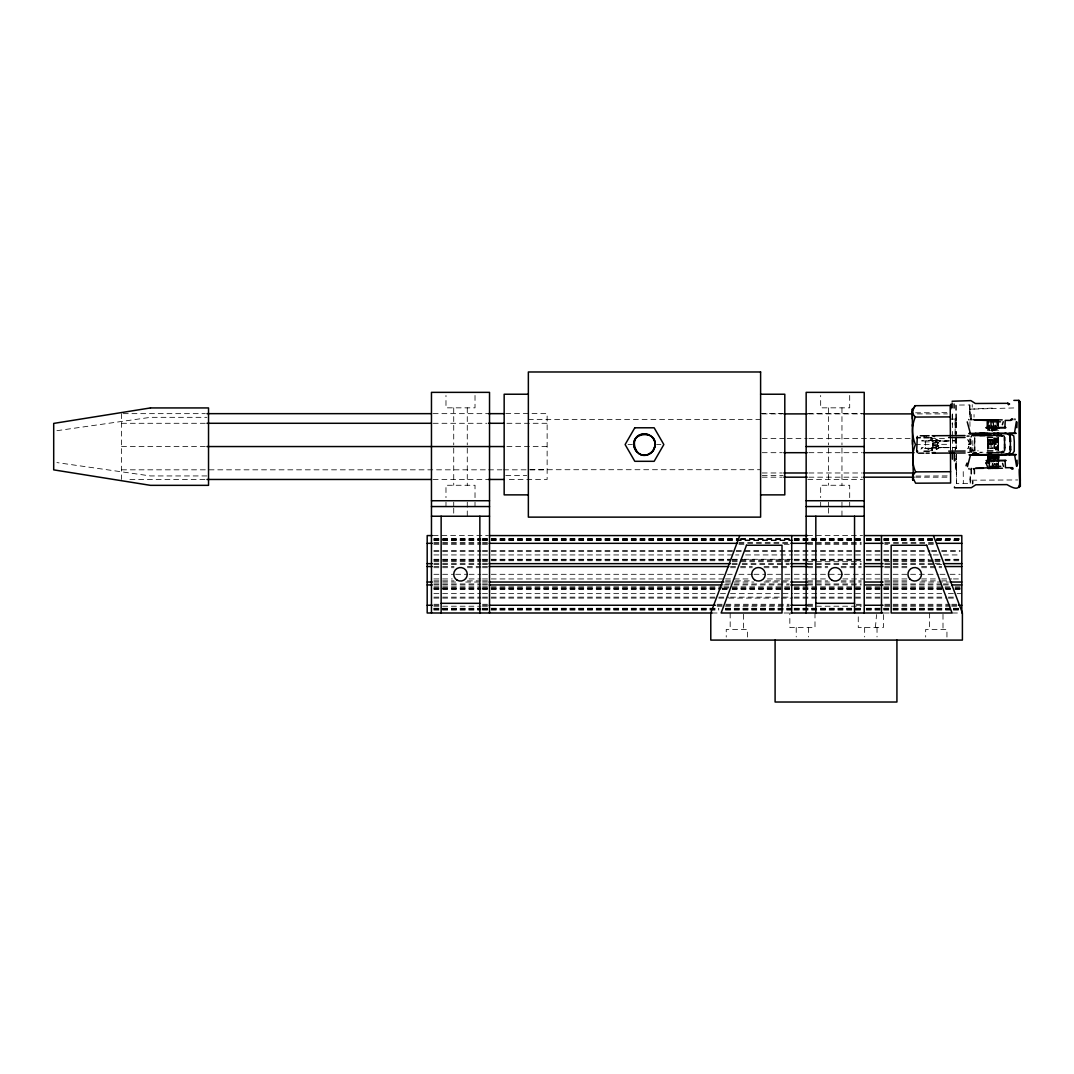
<?xml version="1.0" encoding="UTF-8"?>
<svg xmlns="http://www.w3.org/2000/svg" width="1074" height="1074" viewBox="0 0 1074 1074"><rect width="100%" height="100%" fill="white"/><g stroke="black" fill="none" stroke-linecap="round" stroke-linejoin="round"><path stroke-width="0.75" stroke-dasharray="5 3.75" d="M937.374 444.26L937.736 446.247M937.481 445.052L937.602 442.407M987.973 448.663L987.932 439.588M998.471 438.031L998.538 450.127L998.176 437.91M929.641 612.999L929.628 629.445M969.916 417.074L969.822 404.979L956.008 405.046L956.115 434.017M970.225 477.151L970.225 483.34L956.41 483.421L956.29 455.604M969.822 404.979L969.849 413.96M974.843 446.328L974.776 450.489L974.709 437.682L974.883 450.999M987.892 448.543L987.986 439.467L988.04 448.543L987.905 444.005L998.35 443.951L998.364 437.91L998.377 450.006M743.557 614.288L743.557 629.445M956.33 464.68L956.343 470.358L955.377 469.392L955.35 463.095M955.162 433.95L955.108 419.075L956.075 418.108L956.088 423.787M974.816 442.045L974.789 437.695M987.811 425.868L987.758 430.406L988.107 425.854M987.892 462.156L987.973 456.101L988.295 462.142M998.471 459.081L998.511 456.047L998.538 462.102L997.625 456.061L996.981 462.115L996.122 456.061L995.236 462.115L994.215 456.061L992.188 462.129M997.639 463.619L997.558 468.157L998.229 463.619M992.094 468.17L992.175 463.632M998.444 466.787L998.39 455.953L998.202 458.665M998.229 450.006L998.35 443.951L994.148 443.965L993.356 439.441M937.132 446.368C936.058 448.61 936.353 444.891 938.73 445.334M974.762 438.622L974.789 437.789M998.404 463.606L998.27 468.143L997.813 463.606M993.759 460.41L993.719 454.611M997.263 450.006L997.786 437.91M998.028 426.66L998.028 423.827M936.515 440.018L936.81 439.561A3.423 2.806 -0.4 0 1 937.83 439.897L938.918 440.904L955.43 440.85C948.664 440.273 940.153 442.864 936.407 439.884M988.134 459.135L988.738 456.101L989.463 462.142L990.255 456.101L991.208 462.129L992.161 456.088L992.175 459.108M936.568 448.784L936.716 448.999A3.423 2.819 -0.3 0 0 937.763 448.771L938.3 447.549L955.35 447.616L938.649 447.764M988.912 439.467L988.966 448.529M998.444 460.384L998.968 454.584M993.316 430.379L994.309 421.29M997.84 450.006L997.921 437.91M997.988 450.006L998.35 443.951M989.906 448.543L990.51 439.467M996.43 437.923L995.638 450.006L996.054 443.978M990.523 439.454L990.564 448.543M992.457 439.454L991.758 448.529L991.705 439.441L992.51 448.529M993.786 448.516L994.618 437.923L994.551 448.516L993.611 437.937M996.014 463.632L995.625 468.17L996.645 463.619M875.417 627.511L876.572 614.61M997.357 421.276L997.477 425.814L997.88 421.276M988.778 430.406L989.261 425.868L989.288 430.392M989.1 459.122L989.423 456.101L989.866 459.108M995.96 425.814L996.457 421.276M995.209 460.41L995.168 454.597M936.77 446.395L934.863 447.979L937.025 446.771L936.367 447.858M997.477 425.814L998.068 421.276L998.35 425.814L998.296 421.276M995.652 463.619L996.873 468.143L997.464 463.606M989.503 430.392L990.094 425.854L990.819 430.379M996.189 430.365L996.793 425.828L996.82 430.365M996.551 459.095L996.954 456.061L997.316 459.081M991.638 421.303L991.034 430.392M995.303 430.365L995.517 421.29M990.725 459.122L991.168 456.101L991.691 459.108M991.289 430.392L992 425.854L990.819 421.317M994.323 430.379L995.048 425.828M994.725 459.095L995.195 456.074L995.679 459.081M992.282 430.379L993.034 425.841L993.061 430.379M992.698 459.108L993.195 456.088L993.316 459.122M993.222 462.129L994.215 456.074L994.229 459.108M992.43 463.646L993.128 468.183L993.974 463.646M932.259 438.944L930.151 439.964M932.366 439.091L932.192 439.79M938.824 443.307L936.931 442.636L936.233 440.81L937.213 442.3M937.025 442.663L936.3 441.025M928.607 448.878L927.533 448.61M936.662 446.757L936.273 447.724M992.04 431.882L993.047 428.848M993.128 468.183L994.712 463.632M936.407 440.179L936.689 439.427M967.983 448.717L968.923 446.341M967.875 448.583L968.815 446.207M936.796 446.059L935.226 447.952M920.915 449.12L922.177 448.18M936.649 446.865L934.863 447.992M925.439 447.912L924.875 448.341L932.903 448.033L932.863 440.555L930.433 440.125M925.533 448.033L924.969 448.462L933.011 448.153L932.97 440.676L929.131 440.233M936.917 446.636L937.991 445.858M936.555 448.489L936.85 449.241L938.73 447.764M932.863 440.555L925.291 440.689L926.674 440.353M932.903 448.033L929.064 448.516M938.085 448.127L938.394 447.992M938.501 440.743L937.938 440.528M933.011 448.153L927.412 448.476M932.97 440.676L924.929 440.461L925.493 440.877M923.291 441.347L922.042 440.635M921.479 440.931L924.352 440.273M925.775 440.34L925.318 448.194L926.714 448.556M934.461 440.81L931.856 441.146L934.568 440.931M929.064 448.919L929.896 448.757M938.73 445.911L937.374 446.166L938.837 446.046M56.922 430.687L150.467 417.33L206.92 417.33M936.26 442.716L932.608 443.065M936.353 442.837L932.688 443.173M969.889 414L969.849 409.181L1015.856 407.892M969.849 409.181L994.376 407.999M940.958 447.643L946.852 447.496M930.473 438.004L931.574 437.977M939.24 447.737L941.012 447.71M968.775 419.102L968.681 419.907M971.42 450.986L974.172 450.973L971.326 450.865M981.555 452.288L979.756 452.302L985.247 452.181M968.466 452.382L969.164 452.382M915.598 412.805L950.235 412.631M950.275 419.102L955.108 419.075L955.216 435.346M968.775 419.921L969.674 419.921M929.802 437.668L932.178 437.655M924.392 441.87L930.003 441.844M968.305 444.099L969.983 444.099M915.384 444.394L950.436 444.314M968.412 444.233L970.091 444.22M915.934 476.077L948.919 475.903M971.849 480.185L1017.763 479.957M977.555 450.852L978.333 450.852M967.486 452.248L969.057 452.235M987.905 444.005L992.094 443.992L992.9 448.516M123.215 413.651L205.322 413.651M433.131 413.651L487.864 413.651M505.773 413.584L547.136 413.651L547.136 479.46L506.928 479.46M760.607 413.584L783.188 413.584M807.809 413.651L862.556 413.651M762.191 413.893L782.208 413.893M808.897 413.893L862.288 413.893M917.357 413.893L947.389 413.893M528.354 419.397L760.607 419.397M121.537 423.29L205.322 423.29M433.198 423.29L486.817 423.29M506.928 423.29L547.136 423.29M762.191 438.38L785.537 438.38M787.215 438.38L807.232 438.38M808.897 438.38L910.671 438.38M930.702 438.38L947.389 438.38M628.035 444.555L632.385 444.555M656.576 444.555L660.926 444.555M121.537 446.556L205.322 446.556M506.928 446.556L547.136 446.556M762.191 452.691L782.208 452.691M808.897 452.691L862.288 452.691M529.965 469.714L760.607 469.714M121.537 469.821L486.817 469.821M488.495 469.821L501.894 469.821M503.572 469.821L547.136 469.821M762.191 472.976L782.208 472.976M808.897 472.976L862.288 472.976M505.773 475.514L526.743 475.514M762.218 475.514L783.188 475.514M206.92 475.943L150.467 475.943L56.922 462.585M762.191 477.178L782.208 477.178M808.897 477.178L862.288 477.178M915.679 477.178L949.054 477.178M129.914 479.46L205.322 479.46M433.131 479.46L487.864 479.46M807.809 479.46L862.556 479.46M433.131 535.577L487.864 535.577M807.621 535.577L862.556 535.577M433.883 538.49L480.803 538.49M482.481 538.49L738.912 538.49M740.577 538.49L792.531 538.49M794.21 538.49L864.61 538.49M866.275 538.49L934.998 538.49M936.676 538.49L960.129 538.49M433.883 539.067L480.803 539.067M482.481 539.067L738.912 539.067M740.577 539.067L792.531 539.067M794.21 539.067L864.61 539.067M866.275 539.067L934.998 539.067M936.676 539.067L960.129 539.067M433.883 539.457L480.803 539.457M482.481 539.457L738.912 539.457M740.577 539.457L792.531 539.457M794.21 539.457L864.61 539.457M866.275 539.457L934.998 539.457M936.676 539.457L960.129 539.457M433.883 540.034L480.803 540.034M482.481 540.034L792.531 540.034M794.21 540.034L864.61 540.034M866.275 540.034L960.129 540.034M433.883 540.329L480.803 540.329M482.481 540.329L792.531 540.329M794.21 540.329L864.61 540.329M866.275 540.329L960.129 540.329M433.883 542.357L480.803 542.357M482.481 542.357L487.515 542.357M738.912 542.357L789.189 542.357M807.621 542.357L861.254 542.357M884.721 542.357L933.319 542.357M433.883 543.323L480.803 543.323M482.481 543.323L487.515 543.323M738.912 543.323L789.189 543.323M807.621 543.323L861.254 543.323M884.721 543.323L934.998 543.323M433.883 544.29L480.803 544.29M482.481 544.29L487.515 544.29M738.912 544.29L743.933 544.29M784.154 544.29L789.189 544.29M807.621 544.29L861.254 544.29M884.721 544.29L888.064 544.29M928.285 544.29L934.998 544.29M433.883 550.479L480.803 550.479M482.481 550.479L792.531 550.479M794.21 550.479L864.61 550.479M866.275 550.479L891.42 550.479M893.098 550.479L929.963 550.479M931.641 550.479L940.019 550.479M941.697 550.479L960.129 550.479M433.883 551.445L480.803 551.445M482.481 551.445L792.531 551.445M794.21 551.445L864.61 551.445M866.275 551.445L891.42 551.445M893.098 551.445L929.963 551.445M931.641 551.445L940.019 551.445M941.697 551.445L960.129 551.445M433.883 554.936L480.803 554.936M482.481 554.936L733.878 554.936M735.556 554.936L738.912 554.936M745.611 554.936L792.531 554.936M794.21 554.936L864.61 554.936M866.275 554.936L891.42 554.936M893.098 554.936L931.641 554.936M933.319 554.936L941.697 554.936M943.375 554.936L960.129 554.936M433.883 559.286L480.803 559.286M482.481 559.286L730.521 559.286M732.199 559.286L742.255 559.286M743.933 559.286L792.531 559.286M794.21 559.286L864.61 559.286M866.275 559.286L891.42 559.286M893.098 559.286L928.285 559.286M934.998 559.286L943.375 559.286M945.053 559.286L960.129 559.286M433.883 559.876L480.803 559.876M482.481 559.876L730.521 559.769M732.199 559.769L792.531 559.769M794.21 559.769L864.61 559.769M866.275 559.769L891.42 559.876M893.098 559.769L933.319 559.876M934.998 559.769L943.375 559.876M945.053 559.876L960.129 559.769M433.883 560.735L480.803 560.735M482.481 560.735L730.521 560.735M732.199 560.735L792.531 560.735M794.21 560.735L864.61 560.735M866.275 560.735L891.42 560.735M893.098 560.735L933.319 560.735M934.998 560.735L943.375 560.735M945.053 560.735L960.129 560.735M433.883 561.715L480.803 561.715M482.481 561.715L487.515 561.715M732.199 561.715L789.189 561.715M807.621 561.715L861.254 561.715M884.721 561.715L891.42 561.715M893.098 561.715L933.319 561.715M934.998 561.715L941.697 561.715M433.883 563.649L480.803 563.649M482.481 563.649L487.515 563.649M732.199 563.649L740.577 563.649M742.255 563.649L789.189 563.649M807.621 563.649L861.254 563.649M884.721 563.649L891.42 563.649M893.098 563.649L933.319 563.649M934.998 563.649L941.697 563.649M433.883 564.615L480.803 564.615M482.481 564.615L487.515 564.615M732.199 564.615L740.577 564.615M742.255 564.615L789.189 564.615M807.621 564.615L861.254 564.615M884.721 564.615L891.42 564.615M893.098 564.615L934.998 564.615M936.676 564.615L941.697 564.615M433.883 566.548L453.993 566.548M467.405 566.548L480.803 566.548M482.481 566.548L487.515 566.548M730.521 566.548L738.912 566.548M740.577 566.548L752.31 566.548M764.044 566.548L789.189 566.548M807.621 566.548L827.732 566.548M841.143 566.548L861.254 566.548M884.721 566.548L891.42 566.548M893.098 566.548L908.174 566.548M921.586 566.548L941.697 566.548M433.883 567.703L453.993 567.703M467.405 567.703L480.803 567.703M482.481 567.703L487.515 567.703M730.521 567.703L738.912 567.703M740.577 567.703L752.31 567.703M764.044 567.703L789.189 567.703M807.621 567.703L827.732 567.703M841.143 567.703L861.254 567.703M884.721 567.703L891.42 567.703M893.098 567.703L908.174 567.703M921.586 567.703L941.697 567.703M433.883 574.295L453.993 574.295M455.671 574.295L467.405 574.295M469.083 574.295L480.803 574.295M482.481 574.295L732.199 574.295M738.912 574.295L752.31 574.295M753.988 574.295L765.722 574.295M767.4 574.295L792.531 574.295M794.21 574.295L842.821 574.295M844.486 574.295L864.61 574.295M866.275 574.295L891.42 574.295M893.098 574.295L938.34 574.295M940.019 574.295L948.396 574.295M950.074 574.295L960.129 574.295M433.883 578.94L452.315 578.94M469.083 578.94L480.803 578.94M482.481 578.94L723.822 578.94M725.5 578.94L750.632 578.94M767.4 578.94L792.531 578.94M794.21 578.94L827.732 578.94M842.821 578.94L864.61 578.94M866.275 578.94L891.42 578.94M893.098 578.94L908.174 578.94M921.586 578.94L940.019 578.94M941.697 578.94L951.752 578.94M953.43 578.94L960.129 578.94M433.883 580.873L453.993 580.873M467.405 580.873L480.803 580.873M482.481 580.873L487.515 580.873M725.5 580.873L733.878 580.873M735.556 580.873L752.31 580.873M765.722 580.873L789.189 580.873M807.621 580.873L827.732 580.873M841.143 580.873L861.254 580.873M884.721 580.873L891.42 580.873M893.098 580.873L908.174 580.873M921.586 580.873L940.019 580.873M941.697 580.873L948.396 580.873M433.883 582.027L455.671 582.027M465.727 582.027L480.803 582.027M482.481 582.027L487.515 582.027M725.5 582.027L753.988 582.027M764.044 582.027L789.189 582.027M807.621 582.027L829.41 582.027M841.143 582.027L861.254 582.027M884.721 582.027L891.42 582.027M893.098 582.027L908.174 582.027M919.908 582.027L948.396 582.027M433.883 583.961L480.803 583.961M482.481 583.961L487.515 583.961M725.5 583.961L789.189 583.961M807.621 583.961L861.254 583.961M884.721 583.961L891.42 583.961M893.098 583.961L941.697 583.961M943.375 583.961L948.396 583.961M433.883 584.941L480.803 584.941M482.481 584.941L487.515 584.941M723.822 584.941L732.199 584.941M733.878 584.941L789.189 584.941M807.621 584.941L861.254 584.941M884.721 584.941L891.42 584.941M893.098 584.941L941.697 584.941M943.375 584.941L948.396 584.941M433.883 586.874L480.803 586.874M482.481 586.874L722.144 586.874M723.822 586.874L730.521 586.874M732.199 586.874L792.531 586.874M794.21 586.874L864.61 586.874M866.275 586.874L891.42 586.874M893.098 586.874L943.375 586.874M945.053 586.874L953.43 586.874M955.108 586.874L960.129 586.874M433.883 587.84L480.803 587.84M482.481 587.84L722.144 587.84M723.822 587.84L730.521 587.84M732.199 587.84L792.531 587.84M794.21 587.84L864.61 587.84M866.275 587.84L891.42 587.84M893.098 587.84L943.375 587.84M945.053 587.84L953.43 587.84M955.108 587.84L960.129 587.84M433.883 588.713L480.803 588.713M482.481 588.713L720.466 588.713M722.144 588.713L730.521 588.713M732.199 588.713L792.531 588.713M794.21 588.713L864.61 588.713M866.275 588.713L891.42 588.713M893.098 588.713L953.43 588.713M955.108 588.713L960.129 588.713M433.883 588.807L480.803 588.807M482.481 588.807L720.466 588.807M722.144 588.807L730.521 588.807M732.199 588.807L792.531 588.807M794.21 588.807L864.61 588.807M866.275 588.807L891.42 588.807M893.098 588.807L953.43 588.807M955.108 588.807L960.129 588.807M433.883 589.29L480.803 589.29M482.481 589.29L720.466 589.29M722.144 589.29L730.521 589.29M732.199 589.29L792.531 589.29M794.21 589.29L864.61 589.29M866.275 589.29L891.42 589.29M893.098 589.29L953.43 589.29M955.108 589.29L960.129 589.29M433.883 593.64L480.803 593.64M482.481 593.64L718.801 593.64M720.466 593.64L728.857 593.64M730.521 593.64L792.531 593.64M794.21 593.64L864.61 593.64M866.275 593.64L891.42 593.64M893.098 593.64L941.697 593.64M948.396 593.64L961.807 593.64M433.883 597.131L480.803 597.131M482.481 597.131L717.123 597.131M718.801 597.131L728.857 597.131M730.521 597.131L792.531 597.131M794.21 597.131L864.61 597.131M866.275 597.131L891.42 597.131M893.098 597.131L946.731 597.131M948.396 597.131L956.786 597.131M433.883 598.097L480.803 598.097M482.481 598.097L717.123 598.097M718.801 598.097L727.179 598.097M728.857 598.097L792.531 598.097M794.21 598.097L864.61 598.097M866.275 598.097L891.42 598.097M893.098 598.097L946.731 598.097M948.396 598.097L955.108 598.097M433.883 604.286L438.917 604.286M482.481 604.286L487.515 604.286M717.123 604.286L789.189 604.286M807.621 604.286L814.32 604.286M856.22 604.286L861.254 604.286M884.721 604.286L891.42 604.286M893.098 604.286L950.074 604.286M951.752 604.286L956.786 604.286M433.883 605.253L438.917 605.253M482.481 605.253L487.515 605.253M717.123 605.253L789.189 605.253M807.621 605.253L814.32 605.253M856.22 605.253L861.254 605.253M884.721 605.253L891.42 605.253M893.098 605.253L950.074 605.253M951.752 605.253L956.786 605.253M433.883 606.219L480.803 606.219M482.481 606.219L487.515 606.219M717.123 606.219L723.822 606.219M725.5 606.219L789.189 606.219M807.621 606.219L861.254 606.219M884.721 606.219L891.42 606.219M893.098 606.219L950.074 606.219M951.752 606.219L956.786 606.219M433.883 608.26L480.803 608.26M482.481 608.26L718.801 608.26M725.5 608.26L792.531 608.26M794.21 608.26L864.61 608.26M866.275 608.26L891.42 608.26M893.098 608.26L951.752 608.26M953.43 608.26L958.451 608.26M433.883 608.542L480.803 608.542M482.481 608.542L718.801 608.542M725.5 608.542L792.531 608.542M794.21 608.542L864.61 608.542M866.275 608.542L891.42 608.542M893.098 608.542L951.752 608.542M953.43 608.542L958.451 608.542M433.883 609.133L480.803 609.133M482.481 609.133L718.801 609.133M725.5 609.133L792.531 609.133M794.21 609.133L864.61 609.133M866.275 609.133L891.42 609.133M893.098 609.133L951.752 609.133M953.43 609.133L958.451 609.133M433.883 609.508L480.803 609.508M482.481 609.508L718.801 609.508M725.5 609.508L792.531 609.508M794.21 609.508L864.61 609.508M866.275 609.508L891.42 609.508M893.098 609.508L951.752 609.508M953.43 609.508L958.451 609.508M433.883 610.099L480.803 610.099M482.481 610.099L718.801 610.099M725.5 610.099L792.531 610.099M794.21 610.099L864.61 610.099M866.275 610.099L891.42 610.099M893.098 610.099L951.752 610.099M953.43 610.099L958.451 610.099M712.089 612.999L719.11 612.999M784.007 612.999L789.189 612.999M884.224 612.999L889.245 612.999M952.41 612.999L960.129 612.999M939.307 440.904L941.079 440.917M931.762 450.744L930.111 450.718M946.932 441.065L941.025 440.984M936.931 442.636L934.917 440.568L936.864 442.434M930.312 448.771L932.232 449.066L932.487 450.248M932.621 445.535L936.273 445.831M932.702 445.643L936.38 445.952M935.105 440.702L936.743 441.911M931.883 447.455L934.501 447.764M928.715 449.348L927.748 449.268M931.977 447.576L934.595 447.885M938.716 442.595L937.347 442.448L938.81 442.73M926.607 448.422L925.238 448.1M922.083 448.059L921.425 447.898L923.224 447.455M935.548 440.702L936.3 441.253M938.085 442.797L936.233 440.81M936.34 440.944L936.958 441.897M971.111 451.483L971.473 452.315M971.379 452.208L970.883 446.26M967.822 439.628L968.788 441.991M967.929 439.763L968.896 442.126M992.806 463.632L994.645 468.157L994.349 463.619M936.743 449.107L936.461 448.65M992.403 421.303L994.819 430.352M989.933 421.317L991.785 430.379M996.82 427.492L997.424 430.392M993.181 421.303L994.054 425.841M998.417 454.584L998.82 457.484M932.38 450.1L932.125 448.932L932.138 450.597M996.336 463.619L996.873 468.143M988.59 425.854L989.127 430.392M998.149 462.102L997.639 456.047L997.639 459.081M995.558 437.923L996.497 450.019M997.196 437.91L997.571 443.965M998.283 459.068L998.122 456.047L998.135 459.068M998.444 454.718L998.551 458.786M987.865 456.101L987.932 459.122M956.075 418.108L956.102 420.713M956.343 470.358L956.316 467.754M955.377 469.392L955.296 458.504M998.458 463.606L998.525 468.143M970.225 483.34L970.171 477.098M956.008 405.046L956.209 437.172M956.41 483.421L956.236 455.537M998.404 421.397L998.471 430.459M970.171 476.051L970.211 480.199L970.211 476.091M963.23 471.593L963.324 483.381M972.829 447.63L972.843 450.409M970.95 440.984L970.963 444.22M969.943 421.666L969.97 426.365M970.037 439.212L970.091 448.556M970.01 448.462L970.037 452.745M956.209 438.447L956.209 448.556L956.222 438.702M956.222 454.342L956.249 460.464M955.229 438.286L955.296 450.248M955.229 447.24L955.242 450.181M950.409 438.434L950.383 449.053M950.356 444.206L950.396 450.1M932.232 449.066L932.245 450.731M999.102 456.182L999.115 459.095M998.471 437.427L998.632 450.61M998.605 456.168L998.632 462.223M998.417 456.047L998.538 462.102M997.545 437.91L997.598 450.006M997.102 456.195L997.115 459.108M996.954 456.047L996.967 459.081M996.028 437.91L996.081 450.019M996.122 456.061L996.135 459.095M995.048 425.814L995.074 430.365M995.209 456.061L995.316 459.108M994.121 437.923L994.175 448.516M993.705 427.667L993.719 430.567M993.853 454.758L993.866 459.122M993.853 456.208L993.866 459.108M993.168 454.611L993.195 460.41M992 425.841L992.027 430.365M992.081 439.441L992.121 448.529M991.181 456.088L991.208 462.129M990.174 439.454L990.215 448.543M990.268 456.088L990.268 459.122M989.436 456.088L989.449 462.156M988.657 439.467L988.698 448.543M988.751 456.101L988.751 459.135M988.268 456.101L988.281 459.135M987.811 438.326L987.879 451.389M987.865 456.007L987.973 459.242M987.704 436.756L987.771 448.368M974.037 414.537L974.051 417.155M972.802 440.568L972.923 450.503M970.842 439.078L970.99 450.664M969.835 411.167L969.849 414.094M969.956 438.528L970.117 452.839M956.303 454.45L956.33 460.558M956.155 438.38L956.182 448.167M952.114 414.537L952.155 424.082M950.409 440.716L950.477 452.423M950.329 438.326L950.396 447.804M972.225 404.589L972.239 407.207M730.172 612.999L730.186 629.445M998.632 463.726L998.645 468.264M942.999 614.288L942.999 629.445M952.383 413.893L952.383 436.756M952.383 438.38L952.383 452.691M946.946 637.057L946.946 629.445L925.681 629.445L925.681 637.057M883.419 614.61L883.419 627.511L858.26 627.511L858.26 614.61M877.028 627.511L877.028 636.949M864.651 627.511L864.651 636.949M849.695 395.46L849.695 407.838L820.67 407.838L820.67 395.46M849.695 497.651L849.695 485.26L820.67 485.26L820.67 497.651M849.695 502.189L849.695 506.552M841.962 407.838L841.962 444.945M841.962 448.167L841.962 485.26M841.962 502.189L841.962 516.232M828.403 407.838L828.403 444.945M828.403 448.167L828.403 485.26M828.416 502.189L828.416 506.552M828.416 508.163L828.416 516.232M820.67 502.189L820.67 506.552M814.991 612.999L814.991 627.511L789.833 627.511L789.833 612.999M808.601 627.511L808.601 636.949M796.223 627.511L796.223 636.949M747.491 637.057L747.491 629.445L726.239 629.445L726.239 637.057M475.017 395.46L475.017 407.838L445.978 407.838L445.978 395.46M475.017 497.651L475.017 485.26L445.978 485.26L445.978 497.651M475.017 502.189L475.003 506.552M467.271 407.838L467.271 444.945M467.271 448.167L467.271 485.26M467.271 502.189L467.271 516.232M453.725 407.838L453.725 444.945M453.725 448.167L453.725 485.26M453.725 502.189L453.725 506.552M453.725 508.163L453.725 516.232M445.992 502.189L445.978 506.552M121.537 413.651L121.537 479.46M936.179 439.199L935.937 440.112L936.179 439.199M936.286 439.696L936.286 439.696M936.125 448.489L936.34 449.482L936.018 448.516M990.201 443.992L989.866 439.454L990.188 444.005"/><path stroke-width="1.5" d="M912.631 476.091L912.631 474.453M912.296 414.282L912.309 412.832L912.323 414.336M1010.352 441.763L1010.365 438.326M1013.843 400.387L1018.877 400.36L1019.253 463.995M954.491 486.938L954.504 487.784L971.312 487.703L975.796 484.777L1006.996 484.616C1024.529 494.953 1018.488 480.803 1019.28 469.07M1010.5 449.576L1010.473 450.409L1010.298 436.997M997.907 460.558L1006.096 460.504L1005.076 460.504L1005.479 467.714L1012.46 467.66M1016.85 427.761L1017.051 422.122M917.411 452.637L916.672 451.268L917.317 436.353M987.436 466.559L986.053 463.001L987.516 460.598L995.061 460.558M970.99 420.015L971.03 418.766M1010.379 451.416L1009.453 452.959M971.03 436.943L972.574 434.755L976.159 433.534L968.869 433.574L1014.447 433.346L1016.353 421.612M950.396 436.245L950.195 405.502L915.223 405.69L912.309 411.396L912.35 418.967M967.473 466.586L970.52 454.866L1016.259 454.624L1009.117 454.664L1012.701 453.443L1014.245 451.255L1014.299 441.83L1013.802 435.883L1009.01 433.372L1016.152 433.332L1014.447 433.346M1002.364 424.713L1003.264 421.72M912.296 414.47L912.282 408.952L913.048 414.161L915.303 417.074C911.544 425.774 911.719 435.816 915.464 444.502C911.813 453.201 911.745 463.243 915.585 471.889L913.356 474.815L912.658 479.957M739.785 535.577L710.787 612.999L710.787 640.091L962.398 640.091L962.398 612.999L933.4 535.577M965.996 465.74L967.003 463.095M974.011 469.486L974.574 468.667L973.165 468.694M912.994 408.617L915.223 405.69M1011.789 418.833L1010.835 419.8L1011.695 419.558M975.662 435.024L980.079 433.413L990.147 433.48M975.729 435.118L978.763 433.668L987.838 433.48M1009.533 453.067L1006.419 454.423L998.417 454.584M988.671 420.511L987.342 427.707L985.865 427.707L1005.935 427.6L997.733 427.653M1008.835 453.631L1005.103 454.678M968.909 468.465L969.11 469.231M1015.064 419.719L1014.89 418.954M952.074 401.246L970.856 400.615L975.38 403.488L1006.58 403.327M1001.68 452.731L1002.941 451.174M988.295 435.426L1001.505 435.265M1003.962 435.896L996.538 435.95M986.053 463.001L989.463 462.934L989.449 460.585M989.906 419.934L987.825 419.934L998.256 419.88L995.679 419.907M987.194 421.746L987.342 427.707L994.9 427.653M988.416 452.839L998.108 452.785M988.469 454.651L992.644 454.758M987.959 454.772L978.87 454.651L975.756 453.134M995.303 454.758L993.289 454.758L999.102 454.732L997.088 454.745M994.994 419.907L998.27 419.88L994.242 419.894M989.973 421.881L1000.512 421.813M975.125 433.426L984.737 433.359M997.155 433.44L1006.392 433.534L1009.439 434.943M979.582 435.453L984.965 435.413M967.043 436.111L969.084 436.098M973.017 435.494L975.769 435.48M916.605 437.722L917.679 437.709M916.672 451.268L917.76 451.255M996.632 452.235L1004.002 452.073L1002.754 452.073M973.111 452.919L975.863 452.892M975.232 454.718L988.053 454.624M997.263 454.732L998.444 454.718M995.329 460.558L993.316 460.571L995.329 460.558M990.201 466.385L1000.753 466.331M995.236 468.291L998.645 468.264L994.497 468.277M990.161 468.318L988.08 468.318L990.993 468.318M997.33 468.277L998.511 468.264L988.026 468.318L989.047 468.318M915.303 417.074L950.289 416.9M992.457 419.921L987.771 419.934L1002.203 419.867M975.125 419.988L988.013 419.921M989.463 419.921L992.738 419.921M925.949 435.749L929.131 435.735M984.898 435.332L979.918 435.359M976.427 435.346L989.409 435.306M932.178 435.722L965.043 435.561M973.259 435.507L991.611 435.413M933.44 436.286L934.555 436.541M929.185 437.682L923.976 437.695M948.624 437.574L965.056 437.494M987.422 437.373L992.765 437.346M929.252 451.228L924.043 451.255M948.691 451.12L965.123 451.04M987.489 450.919L992.832 450.892M932.259 452.584L935.347 452.557M926.043 453.174L929.211 453.161M932.259 453.147L965.137 452.973M986.899 452.852L991.705 452.825M970.52 454.866L968.99 454.866L976.266 454.826L972.682 453.658M997.907 454.571L1009.52 454.53M1005.076 460.504L986.039 460.612L987.516 460.598L989.463 462.934L988.926 467.767M983.435 468.331L975.38 468.371L987.556 467.808M991.946 468.291L1002.458 468.251M989.718 468.304L992.994 468.304M915.585 471.889L950.571 471.701L950.477 452.369M975.004 420.001L987.315 420.484M995.195 433.466L993.181 433.48L998.981 433.44L996.981 433.453M920.27 435.776L924.459 435.762M923.788 435.762L926.446 435.749M918.606 437.722L920.364 437.709M918.592 453.201L923.882 453.174M972.923 419.692L974.319 419.692M1010.849 420.39L1005.237 420.39L1004.902 427.6M528.354 394.225L504.162 394.225L504.162 494.872L528.354 494.872M760.607 394.225L784.799 394.225L784.799 494.872L760.607 494.872M206.987 413.651L431.52 413.651M488.495 413.651L503.572 413.651M783.872 413.893L807.232 413.893M863.966 413.893L912.35 413.893M206.987 423.29L431.52 423.29M488.495 423.29L503.572 423.29M206.987 446.556L503.572 446.556M806.158 446.556L864.221 446.556M783.872 452.691L807.232 452.691M863.966 452.691L914.014 452.691M783.872 472.976L807.232 472.976M863.966 472.976L914.014 472.976M783.872 477.178L807.232 477.178M863.966 477.178L914.014 477.178M206.987 479.46L431.52 479.46M488.495 479.46L503.572 479.46M431.466 500.739L489.529 500.739M806.158 500.739L864.221 500.739M431.466 506.552L489.529 506.552M806.158 506.552L864.221 506.552M431.466 516.232L489.529 516.232M806.158 516.232L864.221 516.232M432.204 535.577L427.183 535.577L427.183 612.999L712.089 612.999M489.194 535.577L807.621 535.577M864.61 535.577L961.807 535.577L961.807 612.999M427.183 543.323L432.204 543.323M489.194 543.323L737.234 543.323M790.867 543.323L807.621 543.323M864.61 543.323L883.043 543.323M936.676 543.323L961.807 543.323M427.183 563.649L432.204 563.649M489.194 563.649L730.521 563.649M790.867 563.649L807.621 563.649M864.61 563.649L883.043 563.649M943.375 563.649L961.807 563.649M427.183 566.548L432.204 566.548M489.194 566.548L728.857 566.548M790.867 566.548L807.621 566.548M864.61 566.548L883.043 566.548M945.053 566.548L961.807 566.548M427.183 582.027L432.204 582.027M489.194 582.027L723.822 582.027M790.867 582.027L807.621 582.027M864.61 582.027L883.043 582.027M950.074 582.027L961.807 582.027M427.183 584.941L432.204 584.941M489.194 584.941L722.144 584.941M790.867 584.941L807.621 584.941M864.61 584.941L883.043 584.941M951.752 584.941L961.807 584.941M441.146 603.319L479.85 603.319M815.824 603.319L854.542 603.319M427.183 605.253L432.204 605.253M489.194 605.253L715.445 605.253M790.867 605.253L807.621 605.253M864.61 605.253L883.043 605.253M958.451 605.253L961.807 605.253M790.867 612.999L883.043 612.999M1004.915 433.292L1006.311 433.426M980.2 454.705L976.441 453.711M648.562 434.715C623.39 428.969 636.077 469.016 653.314 450.489C664.282 427.264 621.859 431.077 636.949 452.087M640.399 454.383C650.589 458.96 660.134 444.676 652.012 437.024M1011.95 468.425L1011.077 468.183L1012.057 469.15M1007.546 403.22L1009.6 404.025L1007.546 403.233L1008.593 404.777M1007.815 433.869L1008.661 434.285M1001.25 435.346L1002.364 435.91M912.645 479.957L912.631 477.527L915.625 483.193L950.597 483.018L950.571 471.701M1009.359 434.849L1010.003 435.735M975.259 452.449L975.823 453.241M1009.922 435.641L1010.433 441.857L1010.325 437.507M1002.566 463.418L1003.492 466.411M967.244 421.867L970.413 433.574M913.383 480.293L912.484 439.83M1014.554 454.638L1016.581 466.331M971.245 468.398L971.299 469.62M1017.024 460.182L1017.279 465.807M1018.877 400.36L1018.904 401.985M1019.333 487.448L1019.307 485.824M1010.446 446.14L1010.392 450.301L1010.365 446.046M1004.593 444.032L1004.633 447.415M1020.206 473.809L1020.273 480.91L1020.26 473.862M1012.755 418.967L1012.769 419.8M1004.499 437.158L1004.646 449.107M954.088 404.039L954.115 408.066M952.101 402.978L952.141 407.825M950.745 404.294L950.785 408.979M1019.991 422.189L1019.857 401.327L1019.938 424.257M1019.978 419.397L1020.3 486.482L1019.938 422.109M989.261 425.344L989.275 427.694M970.963 414.551L970.99 419.182M912.336 414.712L912.403 426.324M912.39 424.606L912.497 444.502M1004.566 437.266L1004.579 440.649M974.386 469.821L974.4 473.741M971.245 469.217L971.272 473.849M954.356 452.798L954.397 460.961M952.383 452.516L952.423 459.189M1013.01 468.183L1013.024 469.002M1004.552 447.321L1004.552 450.704M972.668 481.098L972.668 483.703M896.924 640.091L896.924 702.02L775.092 702.02L775.092 640.091M881.486 535.577L881.486 612.999M864.221 612.999L864.221 392.359L806.158 392.359L806.158 612.999M854.542 516.232L854.542 612.999M815.824 516.232L815.824 612.999M791.699 535.577L791.699 612.999M489.529 612.999L489.529 392.359L431.466 392.359L431.466 612.999M479.85 516.232L479.85 612.999M441.146 516.232L441.146 612.999M1019.884 406.898L1019.897 413.933L1019.884 406.898M746.497 545.256L721.124 612.999L782.02 612.999L782.02 545.256L746.497 545.256M634.801 427.788L625.122 444.555L634.801 461.31L654.16 461.31L663.839 444.555L654.16 427.788L634.801 427.788M150.467 407.932L53.7 423.411L53.7 469.862L150.467 485.341L208.531 485.341L208.531 407.932L150.467 407.932M993.705 427.667L995.155 427.667L993.705 427.667M998.954 427.64L996.954 427.653L998.954 427.64M999.129 460.545L997.128 460.558L999.129 460.545M760.607 371.98L528.354 371.98L528.354 517.131L760.607 517.131L760.607 371.98M926.687 545.256L891.165 545.256L891.165 612.999L952.061 612.999L926.687 545.256M909.879 579.061A6.78 6.78 0 0 0 921.224 576.067A6.78 6.78 0 0 0 912.967 567.743A6.78 6.78 0 0 0 909.879 579.061M754.472 579.745A6.78 6.78 0 0 0 765.225 575.033A6.78 6.78 0 0 0 755.774 568.079A6.78 6.78 0 0 0 754.472 579.745M831.8 580.161A6.78 6.78 0 0 0 841.962 574.295A6.78 6.78 0 0 0 831.8 568.428A6.78 6.78 0 0 0 831.8 580.161M457.108 580.161A6.78 6.78 0 0 0 467.271 574.295A6.78 6.78 0 0 0 457.108 568.428A6.78 6.78 0 0 0 457.108 580.161M639.151 453.765A10.646 10.646 0 0 0 655.127 444.555A10.646 10.646 0 0 0 639.151 435.332A10.646 10.646 0 0 0 639.151 453.765"/></g></svg>
